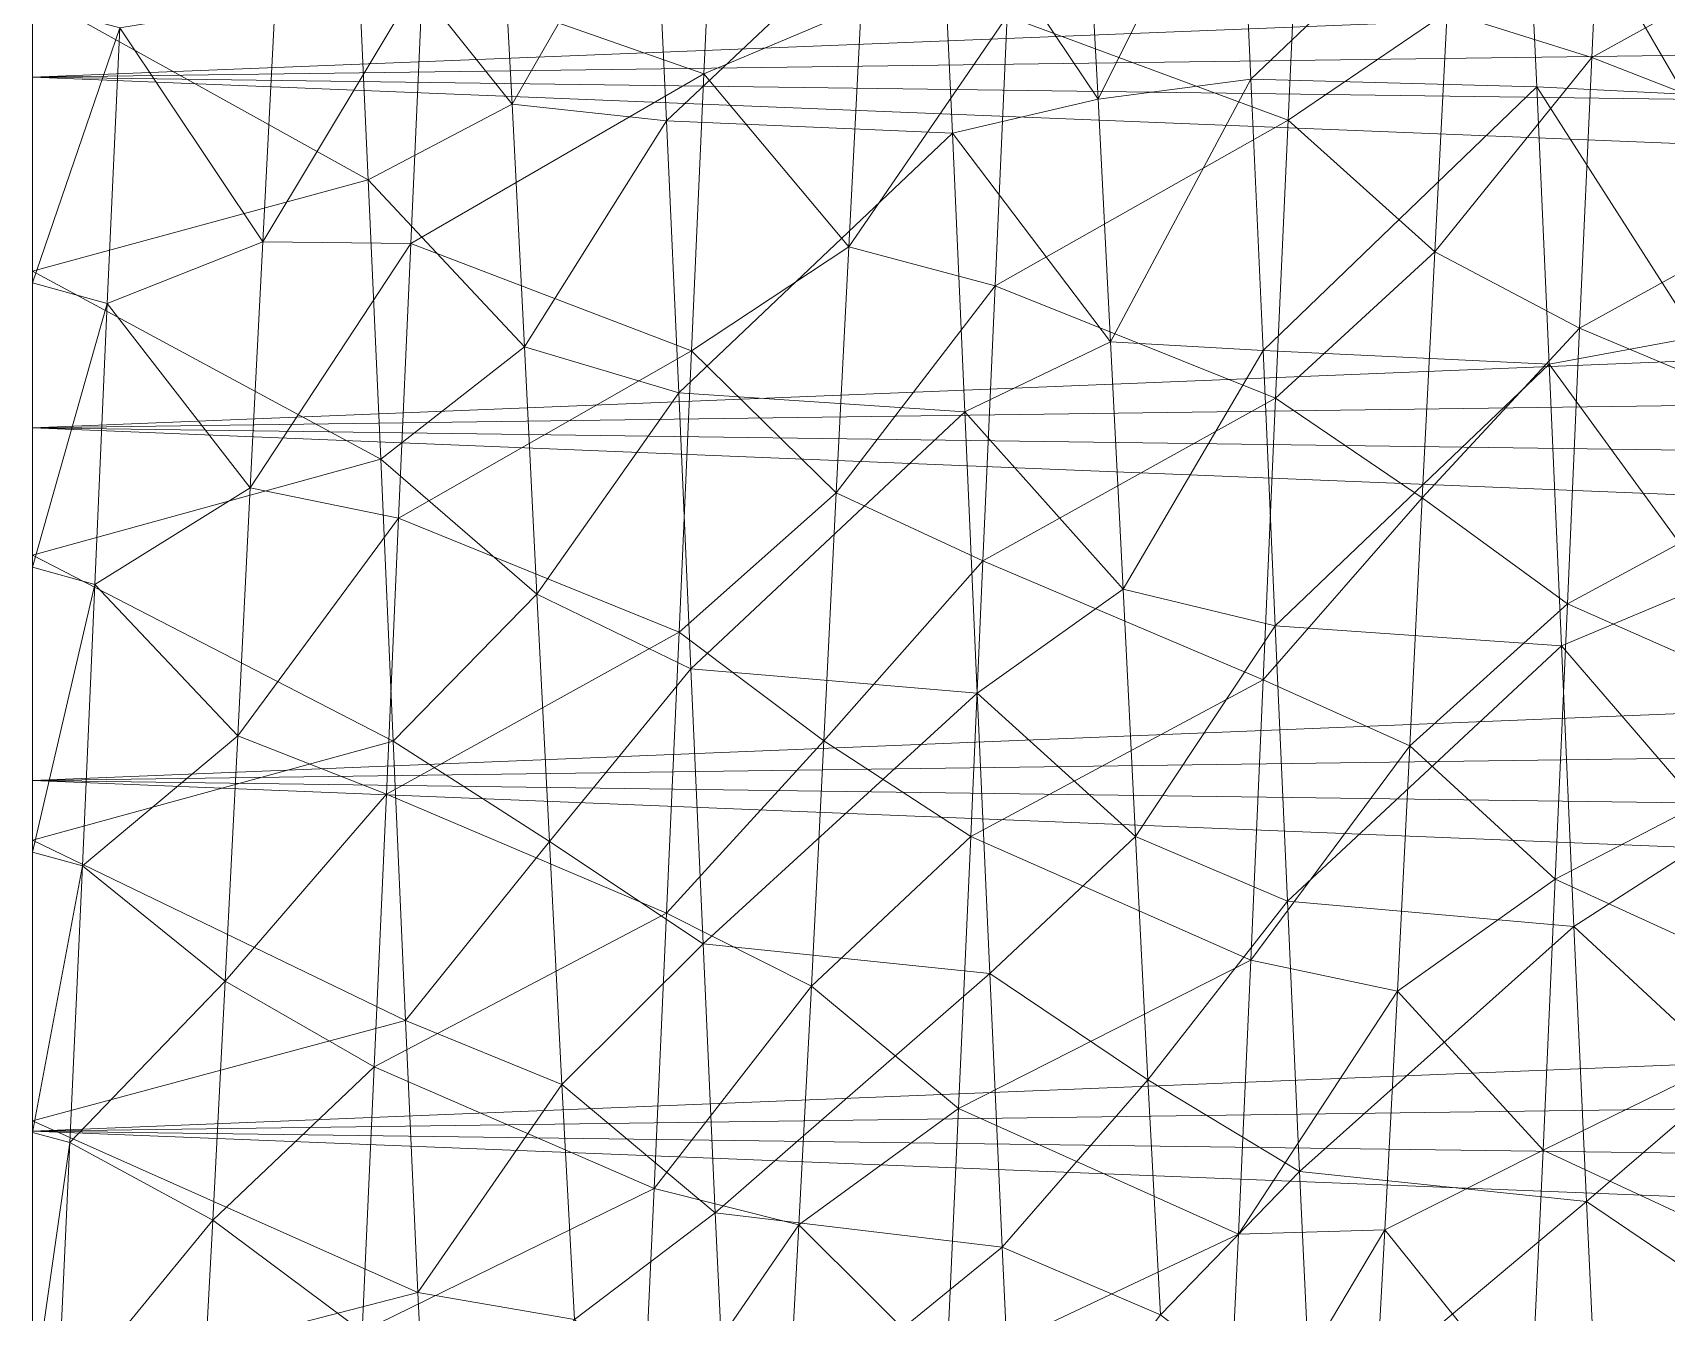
# Model space of a CAD drawing. Header units: millimetres. Extents: x -104 to 115, y -53 to 68.
# Drawn here: x -104.18 to -90.43, y 1.83 to 12.61 of the extents above; entities that cross this region are included whole.
import ezdxf

# ---------------------------------------------------------------- set-up
doc = ezdxf.new("R2010")
doc.units = ezdxf.units.MM

msp = doc.modelspace()

# ---------------------------------------------------------------- linework, layer by layer
at = {"color": 7, "lineweight": 0}
for points in [[(-104.18, 12.23, -0.361), (-104.18, 10.498, -9.804), (-104.18, 15.13, -1), (-104.18, 12.23, -0.361)], [(-104.18, 15.13, -1), (-104.18, 10.498, -9.804), (-104.18, 12.841, -10.328), (-104.18, 15.13, -1)], [(-104.18, 15.13, -53.847), (-104.18, 12.938, -44.49), (-104.18, 10.597, -45.027), (-104.18, 15.13, -53.847)], [(-104.18, 15.13, -53.847), (-104.18, 10.597, -45.027), (-104.18, 12.23, -54.485), (-104.18, 15.13, -53.847)], [(-104.18, 15.13, -1), (-49.333, 14.412, -0.811), (-104.18, 12.23, -0.361), (-104.18, 15.13, -1)], [(-104.18, 12.23, -54.485), (-49.333, 12.961, -54.355), (-104.18, 15.13, -53.847), (-104.18, 12.23, -54.485)], [(-90.951, 14.597, -10.948), (-92.27, 12.777, -12.608), (-91.053, 12.395, -10.202), (-90.951, 14.597, -10.948)], [(-88.587, 13.76, -10.626), (-90.951, 14.597, -10.948), (-91.053, 12.395, -10.202), (-88.587, 13.76, -10.626)], [(-98.424, 14.511, -10.913), (-100.894, 13.089, -10.403), (-98.529, 12.259, -10.167), (-98.424, 14.511, -10.913)], [(-98.529, 12.259, -10.167), (-97.204, 12.818, -12.622), (-98.424, 14.511, -10.913), (-98.529, 12.259, -10.167)], [(-104.18, 12.23, -0.361), (-49.333, 14.412, -0.811), (-49.333, 11.495, -0.251), (-104.18, 12.23, -0.361)], [(-94.026, 14.424, -43.969), (-95.21, 12.045, -42.465), (-95.315, 14.011, -41.765), (-94.026, 14.424, -43.969)], [(-93.923, 12.215, -44.691), (-95.21, 12.045, -42.465), (-94.026, 14.424, -43.969), (-93.923, 12.215, -44.691)], [(-91.622, 14.406, -43.977), (-93.923, 12.215, -44.691), (-94.026, 14.424, -43.969), (-91.622, 14.406, -43.977)], [(-91.517, 12.149, -44.708), (-93.923, 12.215, -44.691), (-91.622, 14.406, -43.977), (-91.517, 12.149, -44.708)], [(-91.622, 14.406, -43.977), (-90.38, 14.05, -41.748), (-90.275, 12.086, -42.454), (-91.622, 14.406, -43.977)], [(-91.622, 14.406, -43.977), (-90.275, 12.086, -42.454), (-91.517, 12.149, -44.708), (-91.622, 14.406, -43.977)], [(-98.946, 14.087, -44.1), (-100.144, 12.003, -42.477), (-100.249, 13.972, -41.782), (-98.946, 14.087, -44.1)], [(-98.844, 11.864, -44.777), (-100.144, 12.003, -42.477), (-98.946, 14.087, -44.1), (-98.844, 11.864, -44.777)], [(-96.541, 14.031, -44.122), (-98.844, 11.864, -44.777), (-98.946, 14.087, -44.1), (-96.541, 14.031, -44.122)], [(-96.436, 11.758, -44.802), (-98.844, 11.864, -44.777), (-96.541, 14.031, -44.122), (-96.436, 11.758, -44.802)], [(-96.541, 14.031, -44.122), (-95.315, 14.011, -41.765), (-95.21, 12.045, -42.465), (-96.541, 14.031, -44.122)], [(-96.541, 14.031, -44.122), (-95.21, 12.045, -42.465), (-96.436, 11.758, -44.802), (-96.541, 14.031, -44.122)], [(-93.506, 14.137, -10.765), (-95.974, 12.743, -10.299), (-93.61, 11.869, -10.07), (-93.506, 14.137, -10.765)], [(-93.61, 11.869, -10.07), (-92.27, 12.777, -12.608), (-93.506, 14.137, -10.765), (-93.61, 11.869, -10.07)], [(-101.459, 13.652, -44.258), (-100.249, 13.972, -41.782), (-100.144, 12.003, -42.477), (-101.459, 13.652, -44.258)], [(-88.587, 13.76, -10.626), (-91.053, 12.395, -10.202), (-88.692, 11.476, -9.983), (-88.587, 13.76, -10.626)], [(-101.354, 11.365, -44.887), (-104.18, 12.938, -44.49), (-101.459, 13.652, -44.258), (-101.354, 11.365, -44.887)], [(-101.459, 13.652, -44.258), (-100.144, 12.003, -42.477), (-101.354, 11.365, -44.887), (-101.459, 13.652, -44.258)], [(-100.894, 13.089, -10.403), (-102.138, 12.858, -12.635), (-102.243, 10.843, -12.092), (-100.894, 13.089, -10.403)], [(-100.894, 13.089, -10.403), (-102.243, 10.843, -12.092), (-100.996, 10.829, -9.859), (-100.894, 13.089, -10.403)], [(-98.529, 12.259, -10.167), (-100.894, 13.089, -10.403), (-100.996, 10.829, -9.859), (-98.529, 12.259, -10.167)], [(-104.18, 12.23, -54.485), (-49.333, 10.019, -54.756), (-49.333, 12.961, -54.355), (-104.18, 12.23, -54.485)], [(-101.354, 11.365, -44.887), (-104.18, 10.597, -45.027), (-104.18, 12.938, -44.49), (-101.354, 11.365, -44.887)], [(-103.447, 12.647, -10.272), (-104.18, 12.841, -10.328), (-104.18, 10.498, -9.804), (-103.447, 12.647, -10.272)], [(-103.447, 12.647, -10.272), (-102.243, 10.843, -12.092), (-102.138, 12.858, -12.635), (-103.447, 12.647, -10.272)], [(-98.529, 12.259, -10.167), (-97.309, 10.801, -12.084), (-97.204, 12.818, -12.622), (-98.529, 12.259, -10.167)], [(-95.974, 12.743, -10.299), (-97.204, 12.818, -12.622), (-97.309, 10.801, -12.084), (-95.974, 12.743, -10.299)], [(-95.974, 12.743, -10.299), (-97.309, 10.801, -12.084), (-96.076, 10.473, -9.801), (-95.974, 12.743, -10.299)], [(-93.61, 11.869, -10.07), (-95.974, 12.743, -10.299), (-96.076, 10.473, -9.801), (-93.61, 11.869, -10.07)], [(-93.61, 11.869, -10.07), (-92.375, 10.759, -12.076), (-92.27, 12.777, -12.608), (-93.61, 11.869, -10.07)], [(-91.053, 12.395, -10.202), (-92.27, 12.777, -12.608), (-92.375, 10.759, -12.076), (-91.053, 12.395, -10.202)], [(-103.447, 12.647, -10.272), (-104.18, 10.498, -9.804), (-103.552, 10.326, -9.779), (-103.447, 12.647, -10.272)], [(-103.552, 10.326, -9.779), (-102.243, 10.843, -12.092), (-103.447, 12.647, -10.272), (-103.552, 10.326, -9.779)], [(-91.053, 12.395, -10.202), (-92.375, 10.759, -12.076), (-91.156, 10.116, -9.75), (-91.053, 12.395, -10.202)], [(-88.692, 11.476, -9.983), (-91.053, 12.395, -10.202), (-91.156, 10.116, -9.75), (-88.692, 11.476, -9.983)], [(-98.529, 12.259, -10.167), (-100.996, 10.829, -9.859), (-98.634, 9.927, -9.726), (-98.529, 12.259, -10.167)], [(-98.634, 9.927, -9.726), (-97.309, 10.801, -12.084), (-98.529, 12.259, -10.167), (-98.634, 9.927, -9.726)], [(-104.18, 9.278, -0.04), (-104.18, 10.498, -9.804), (-104.18, 12.23, -0.361), (-104.18, 9.278, -0.04)], [(-104.18, 12.23, -54.485), (-104.18, 10.597, -45.027), (-104.18, 9.278, -54.806), (-104.18, 12.23, -54.485)], [(-104.18, 12.23, -0.361), (-49.333, 11.495, -0.251), (-104.18, 9.278, -0.04), (-104.18, 12.23, -0.361)], [(-104.18, 9.278, -54.806), (-49.333, 10.019, -54.756), (-104.18, 12.23, -54.485), (-104.18, 9.278, -54.806)], [(-93.923, 12.215, -44.691), (-95.105, 10.003, -42.898), (-95.21, 12.045, -42.465), (-93.923, 12.215, -44.691)], [(-93.821, 9.93, -45.12), (-95.105, 10.003, -42.898), (-93.923, 12.215, -44.691), (-93.821, 9.93, -45.12)], [(-91.517, 12.149, -44.708), (-93.821, 9.93, -45.12), (-93.923, 12.215, -44.691), (-91.517, 12.149, -44.708)], [(-91.413, 9.814, -45.134), (-93.821, 9.93, -45.12), (-91.517, 12.149, -44.708), (-91.413, 9.814, -45.134)], [(-91.517, 12.149, -44.708), (-90.275, 12.086, -42.454), (-90.17, 10.045, -42.892), (-91.517, 12.149, -44.708)], [(-91.517, 12.149, -44.708), (-90.17, 10.045, -42.892), (-91.413, 9.814, -45.134), (-91.517, 12.149, -44.708)], [(-101.354, 11.365, -44.887), (-100.144, 12.003, -42.477), (-100.039, 9.96, -42.904), (-101.354, 11.365, -44.887)], [(-98.844, 11.864, -44.777), (-100.039, 9.96, -42.904), (-100.144, 12.003, -42.477), (-98.844, 11.864, -44.777)], [(-96.436, 11.758, -44.802), (-95.21, 12.045, -42.465), (-95.105, 10.003, -42.898), (-96.436, 11.758, -44.802)], [(-98.741, 9.572, -45.16), (-100.039, 9.96, -42.904), (-98.844, 11.864, -44.777), (-98.741, 9.572, -45.16)], [(-96.436, 11.758, -44.802), (-98.741, 9.572, -45.16), (-98.844, 11.864, -44.777), (-96.436, 11.758, -44.802)], [(-93.61, 11.869, -10.07), (-96.076, 10.473, -9.801), (-93.715, 9.528, -9.683), (-93.61, 11.869, -10.07)], [(-93.715, 9.528, -9.683), (-92.375, 10.759, -12.076), (-93.61, 11.869, -10.07), (-93.715, 9.528, -9.683)], [(-96.331, 9.414, -45.175), (-98.741, 9.572, -45.16), (-96.436, 11.758, -44.802), (-96.331, 9.414, -45.175)], [(-96.436, 11.758, -44.802), (-95.105, 10.003, -42.898), (-96.331, 9.414, -45.175), (-96.436, 11.758, -44.802)], [(-104.18, 9.278, -0.04), (-49.333, 11.495, -0.251), (-49.333, 8.536, -0.01), (-104.18, 9.278, -0.04)], [(-88.692, 11.476, -9.983), (-91.156, 10.116, -9.75), (-88.797, 9.127, -9.648), (-88.692, 11.476, -9.983)], [(-101.25, 9.014, -45.207), (-104.18, 10.597, -45.027), (-101.354, 11.365, -44.887), (-101.25, 9.014, -45.207)], [(-101.354, 11.365, -44.887), (-100.039, 9.96, -42.904), (-101.25, 9.014, -45.207), (-101.354, 11.365, -44.887)], [(-103.552, 10.326, -9.779), (-102.348, 8.773, -11.823), (-102.243, 10.843, -12.092), (-103.552, 10.326, -9.779)], [(-100.996, 10.829, -9.859), (-102.243, 10.843, -12.092), (-102.348, 8.773, -11.823), (-100.996, 10.829, -9.859)], [(-100.996, 10.829, -9.859), (-102.348, 8.773, -11.823), (-101.099, 8.518, -9.613), (-100.996, 10.829, -9.859)], [(-98.634, 9.927, -9.726), (-100.996, 10.829, -9.859), (-101.099, 8.518, -9.613), (-98.634, 9.927, -9.726)], [(-98.634, 9.927, -9.726), (-97.414, 8.731, -11.82), (-97.309, 10.801, -12.084), (-98.634, 9.927, -9.726)], [(-96.076, 10.473, -9.801), (-97.309, 10.801, -12.084), (-97.414, 8.731, -11.82), (-96.076, 10.473, -9.801)], [(-93.715, 9.528, -9.683), (-92.48, 8.688, -11.818), (-92.375, 10.759, -12.076), (-93.715, 9.528, -9.683)], [(-91.156, 10.116, -9.75), (-92.375, 10.759, -12.076), (-92.48, 8.688, -11.818), (-91.156, 10.116, -9.75)], [(-104.18, 9.278, -54.806), (-104.18, 10.597, -45.027), (-104.18, 8.205, -45.244), (-104.18, 9.278, -54.806)], [(-101.25, 9.014, -45.207), (-104.18, 8.205, -45.244), (-104.18, 10.597, -45.027), (-101.25, 9.014, -45.207)], [(-104.18, 9.278, -0.04), (-104.18, 8.105, -9.601), (-104.18, 10.498, -9.804), (-104.18, 9.278, -0.04)], [(-103.552, 10.326, -9.779), (-104.18, 10.498, -9.804), (-104.18, 8.105, -9.601), (-103.552, 10.326, -9.779)], [(-96.076, 10.473, -9.801), (-97.414, 8.731, -11.82), (-96.179, 8.157, -9.602), (-96.076, 10.473, -9.801)], [(-93.715, 9.528, -9.683), (-96.076, 10.473, -9.801), (-96.179, 8.157, -9.602), (-93.715, 9.528, -9.683)], [(-103.552, 10.326, -9.779), (-104.18, 8.105, -9.601), (-103.657, 7.96, -9.599), (-103.552, 10.326, -9.779)], [(-103.657, 7.96, -9.599), (-102.348, 8.773, -11.823), (-103.552, 10.326, -9.779), (-103.657, 7.96, -9.599)], [(-91.156, 10.116, -9.75), (-92.48, 8.688, -11.818), (-91.258, 7.797, -9.598), (-91.156, 10.116, -9.75)], [(-91.413, 9.814, -45.134), (-90.17, 10.045, -42.892), (-90.066, 7.964, -43.054), (-91.413, 9.814, -45.134)], [(-88.797, 9.127, -9.648), (-91.156, 10.116, -9.75), (-91.258, 7.797, -9.598), (-88.797, 9.127, -9.648)], [(-104.18, 9.278, -54.806), (-49.333, 7.051, -54.837), (-49.333, 10.019, -54.756), (-104.18, 9.278, -54.806)], [(-101.25, 9.014, -45.207), (-100.039, 9.96, -42.904), (-99.934, 7.879, -43.054), (-101.25, 9.014, -45.207)], [(-98.634, 9.927, -9.726), (-101.099, 8.518, -9.613), (-98.738, 7.558, -9.6), (-98.634, 9.927, -9.726)], [(-98.741, 9.572, -45.16), (-99.934, 7.879, -43.054), (-100.039, 9.96, -42.904), (-98.741, 9.572, -45.16)], [(-98.738, 7.558, -9.6), (-97.414, 8.731, -11.82), (-98.634, 9.927, -9.726), (-98.738, 7.558, -9.6)], [(-96.331, 9.414, -45.175), (-95.105, 10.003, -42.898), (-95, 7.921, -43.054), (-96.331, 9.414, -45.175)], [(-93.821, 9.93, -45.12), (-95, 7.921, -43.054), (-95.105, 10.003, -42.898), (-93.821, 9.93, -45.12)], [(-93.718, 7.61, -45.248), (-95, 7.921, -43.054), (-93.821, 9.93, -45.12), (-93.718, 7.61, -45.248)], [(-91.413, 9.814, -45.134), (-93.718, 7.61, -45.248), (-93.821, 9.93, -45.12), (-91.413, 9.814, -45.134)], [(-91.308, 7.444, -45.245), (-93.718, 7.61, -45.248), (-91.413, 9.814, -45.134), (-91.308, 7.444, -45.245)], [(-91.413, 9.814, -45.134), (-90.066, 7.964, -43.054), (-91.308, 7.444, -45.245), (-91.413, 9.814, -45.134)], [(-98.639, 7.249, -45.24), (-99.934, 7.879, -43.054), (-98.741, 9.572, -45.16), (-98.639, 7.249, -45.24)], [(-96.331, 9.414, -45.175), (-98.639, 7.249, -45.24), (-98.741, 9.572, -45.16), (-96.331, 9.414, -45.175)], [(-93.715, 9.528, -9.683), (-96.179, 8.157, -9.602), (-93.82, 7.156, -9.61), (-93.715, 9.528, -9.683)], [(-93.82, 7.156, -9.61), (-92.48, 8.688, -11.818), (-93.715, 9.528, -9.683), (-93.82, 7.156, -9.61)], [(-96.227, 7.043, -45.233), (-98.639, 7.249, -45.24), (-96.331, 9.414, -45.175), (-96.227, 7.043, -45.233)], [(-96.331, 9.414, -45.175), (-95, 7.921, -43.054), (-96.227, 7.043, -45.233), (-96.331, 9.414, -45.175)], [(-104.18, 6.309, -0.04), (-104.18, 8.105, -9.601), (-104.18, 9.278, -0.04), (-104.18, 6.309, -0.04)], [(-104.18, 9.278, -54.806), (-104.18, 8.205, -45.244), (-104.18, 6.309, -54.806), (-104.18, 9.278, -54.806)], [(-104.18, 9.278, -0.04), (-49.333, 8.536, -0.01), (-104.18, 6.309, -0.04), (-104.18, 9.278, -0.04)], [(-104.18, 6.309, -54.806), (-49.333, 7.051, -54.837), (-104.18, 9.278, -54.806), (-104.18, 6.309, -54.806)], [(-88.797, 9.127, -9.648), (-91.258, 7.797, -9.598), (-88.901, 6.755, -9.628), (-88.797, 9.127, -9.648)], [(-101.145, 6.641, -45.211), (-104.18, 8.205, -45.244), (-101.25, 9.014, -45.207), (-101.145, 6.641, -45.211)], [(-101.25, 9.014, -45.207), (-99.934, 7.879, -43.054), (-101.145, 6.641, -45.211), (-101.25, 9.014, -45.207)], [(-103.657, 7.96, -9.599), (-102.453, 6.686, -11.831), (-102.348, 8.773, -11.823), (-103.657, 7.96, -9.599)], [(-101.099, 8.518, -9.613), (-102.348, 8.773, -11.823), (-102.453, 6.686, -11.831), (-101.099, 8.518, -9.613)], [(-98.738, 7.558, -9.6), (-97.519, 6.643, -11.834), (-97.414, 8.731, -11.82), (-98.738, 7.558, -9.6)], [(-96.179, 8.157, -9.602), (-97.414, 8.731, -11.82), (-97.519, 6.643, -11.834), (-96.179, 8.157, -9.602)], [(-93.82, 7.156, -9.61), (-92.585, 6.601, -11.838), (-92.48, 8.688, -11.818), (-93.82, 7.156, -9.61)], [(-91.258, 7.797, -9.598), (-92.48, 8.688, -11.818), (-92.585, 6.601, -11.838), (-91.258, 7.797, -9.598)], [(-104.18, 6.309, -0.04), (-49.333, 8.536, -0.01), (-49.333, 5.568, -0.09), (-104.18, 6.309, -0.04)], [(-101.099, 8.518, -9.613), (-102.453, 6.686, -11.831), (-101.201, 6.195, -9.67), (-101.099, 8.518, -9.613)], [(-98.738, 7.558, -9.6), (-101.099, 8.518, -9.613), (-101.201, 6.195, -9.67), (-98.738, 7.558, -9.6)], [(-104.18, 6.309, -54.806), (-104.18, 8.205, -45.244), (-104.18, 5.806, -45.137), (-104.18, 6.309, -54.806)], [(-101.145, 6.641, -45.211), (-104.18, 5.806, -45.137), (-104.18, 8.205, -45.244), (-101.145, 6.641, -45.211)], [(-96.179, 8.157, -9.602), (-97.519, 6.643, -11.834), (-96.281, 5.836, -9.706), (-96.179, 8.157, -9.602)], [(-93.82, 7.156, -9.61), (-96.179, 8.157, -9.602), (-96.281, 5.836, -9.706), (-93.82, 7.156, -9.61)], [(-104.18, 6.309, -0.04), (-104.18, 5.706, -9.721), (-104.18, 8.105, -9.601), (-104.18, 6.309, -0.04)], [(-103.657, 7.96, -9.599), (-104.18, 8.105, -9.601), (-104.18, 5.706, -9.721), (-103.657, 7.96, -9.599)], [(-103.657, 7.96, -9.599), (-104.18, 5.706, -9.721), (-103.761, 5.591, -9.735), (-103.657, 7.96, -9.599)], [(-103.761, 5.591, -9.735), (-102.453, 6.686, -11.831), (-103.657, 7.96, -9.599), (-103.761, 5.591, -9.735)], [(-101.145, 6.641, -45.211), (-99.934, 7.879, -43.054), (-99.829, 5.795, -42.926), (-101.145, 6.641, -45.211)], [(-98.639, 7.249, -45.24), (-99.829, 5.795, -42.926), (-99.934, 7.879, -43.054), (-98.639, 7.249, -45.24)], [(-96.227, 7.043, -45.233), (-95, 7.921, -43.054), (-94.895, 5.838, -42.932), (-96.227, 7.043, -45.233)], [(-93.718, 7.61, -45.248), (-94.895, 5.838, -42.932), (-95, 7.921, -43.054), (-93.718, 7.61, -45.248)], [(-91.308, 7.444, -45.245), (-90.066, 7.964, -43.054), (-89.961, 5.88, -42.937), (-91.308, 7.444, -45.245)], [(-91.258, 7.797, -9.598), (-92.585, 6.601, -11.838), (-91.361, 5.477, -9.749), (-91.258, 7.797, -9.598)], [(-88.901, 6.755, -9.628), (-91.258, 7.797, -9.598), (-91.361, 5.477, -9.749), (-88.901, 6.755, -9.628)], [(-93.616, 5.292, -45.072), (-94.895, 5.838, -42.932), (-93.718, 7.61, -45.248), (-93.616, 5.292, -45.072)], [(-91.308, 7.444, -45.245), (-93.616, 5.292, -45.072), (-93.718, 7.61, -45.248), (-91.308, 7.444, -45.245)], [(-98.738, 7.558, -9.6), (-101.201, 6.195, -9.67), (-98.843, 5.193, -9.789), (-98.738, 7.558, -9.6)], [(-98.843, 5.193, -9.789), (-97.519, 6.643, -11.834), (-98.738, 7.558, -9.6), (-98.843, 5.193, -9.789)], [(-91.204, 5.081, -45.041), (-93.616, 5.292, -45.072), (-91.308, 7.444, -45.245), (-91.204, 5.081, -45.041)], [(-91.308, 7.444, -45.245), (-89.961, 5.88, -42.937), (-91.204, 5.081, -45.041), (-91.308, 7.444, -45.245)], [(-98.536, 4.935, -45.018), (-99.829, 5.795, -42.926), (-98.639, 7.249, -45.24), (-98.536, 4.935, -45.018)], [(-96.227, 7.043, -45.233), (-98.536, 4.935, -45.018), (-98.639, 7.249, -45.24), (-96.227, 7.043, -45.233)], [(-93.82, 7.156, -9.61), (-96.281, 5.836, -9.706), (-93.924, 4.796, -9.852), (-93.82, 7.156, -9.61)], [(-93.924, 4.796, -9.852), (-92.585, 6.601, -11.838), (-93.82, 7.156, -9.61), (-93.924, 4.796, -9.852)], [(-104.18, 6.309, -54.806), (-49.333, 4.091, -54.596), (-49.333, 7.051, -54.837), (-104.18, 6.309, -54.806)], [(-96.122, 4.684, -44.975), (-98.536, 4.935, -45.018), (-96.227, 7.043, -45.233), (-96.122, 4.684, -44.975)], [(-96.227, 7.043, -45.233), (-94.895, 5.838, -42.932), (-96.122, 4.684, -44.975), (-96.227, 7.043, -45.233)], [(-88.901, 6.755, -9.628), (-91.361, 5.477, -9.749), (-89.006, 4.4, -9.924), (-88.901, 6.755, -9.628)], [(-101.04, 4.289, -44.901), (-104.18, 5.806, -45.137), (-101.145, 6.641, -45.211), (-101.04, 4.289, -44.901)], [(-103.761, 5.591, -9.735), (-102.558, 4.618, -12.118), (-102.453, 6.686, -11.831), (-103.761, 5.591, -9.735)], [(-101.201, 6.195, -9.67), (-102.453, 6.686, -11.831), (-102.558, 4.618, -12.118), (-101.201, 6.195, -9.67)], [(-101.145, 6.641, -45.211), (-99.829, 5.795, -42.926), (-101.04, 4.289, -44.901), (-101.145, 6.641, -45.211)], [(-98.843, 5.193, -9.789), (-97.624, 4.577, -12.127), (-97.519, 6.643, -11.834), (-98.843, 5.193, -9.789)], [(-96.281, 5.836, -9.706), (-97.519, 6.643, -11.834), (-97.624, 4.577, -12.127), (-96.281, 5.836, -9.706)], [(-93.924, 4.796, -9.852), (-92.69, 4.535, -12.135), (-92.585, 6.601, -11.838), (-93.924, 4.796, -9.852)], [(-91.361, 5.477, -9.749), (-92.585, 6.601, -11.838), (-92.69, 4.535, -12.135), (-91.361, 5.477, -9.749)], [(-104.18, 3.357, -0.361), (-104.18, 5.706, -9.721), (-104.18, 6.309, -0.04), (-104.18, 3.357, -0.361)], [(-104.18, 6.309, -54.806), (-104.18, 5.806, -45.137), (-104.18, 3.357, -54.485), (-104.18, 6.309, -54.806)], [(-104.18, 6.309, -0.04), (-49.333, 5.568, -0.09), (-104.18, 3.357, -0.361), (-104.18, 6.309, -0.04)], [(-104.18, 3.357, -54.485), (-49.333, 4.091, -54.596), (-104.18, 6.309, -54.806), (-104.18, 3.357, -54.485)], [(-101.201, 6.195, -9.67), (-102.558, 4.618, -12.118), (-101.304, 3.899, -10.029), (-101.201, 6.195, -9.67)], [(-98.843, 5.193, -9.789), (-101.201, 6.195, -9.67), (-101.304, 3.899, -10.029), (-98.843, 5.193, -9.789)], [(-104.18, 3.357, -54.485), (-104.18, 5.806, -45.137), (-104.18, 3.443, -44.71), (-104.18, 3.357, -54.485)], [(-101.04, 4.289, -44.901), (-104.18, 3.443, -44.71), (-104.18, 5.806, -45.137), (-101.04, 4.289, -44.901)], [(-101.04, 4.289, -44.901), (-99.829, 5.795, -42.926), (-99.724, 3.748, -42.522), (-101.04, 4.289, -44.901)], [(-98.536, 4.935, -45.018), (-99.724, 3.748, -42.522), (-99.829, 5.795, -42.926), (-98.536, 4.935, -45.018)], [(-96.281, 5.836, -9.706), (-97.624, 4.577, -12.127), (-96.384, 3.547, -10.111), (-96.281, 5.836, -9.706)], [(-93.924, 4.796, -9.852), (-96.281, 5.836, -9.706), (-96.384, 3.547, -10.111), (-93.924, 4.796, -9.852)], [(-96.122, 4.684, -44.975), (-94.895, 5.838, -42.932), (-94.79, 3.789, -42.533), (-96.122, 4.684, -44.975)], [(-93.616, 5.292, -45.072), (-94.79, 3.789, -42.533), (-94.895, 5.838, -42.932), (-93.616, 5.292, -45.072)], [(-91.204, 5.081, -45.041), (-89.961, 5.88, -42.937), (-89.856, 3.83, -42.544), (-91.204, 5.081, -45.041)], [(-104.18, 3.357, -0.361), (-104.18, 3.346, -10.162), (-104.18, 5.706, -9.721), (-104.18, 3.357, -0.361)], [(-103.761, 5.591, -9.735), (-104.18, 5.706, -9.721), (-104.18, 3.346, -10.162), (-103.761, 5.591, -9.735)], [(-103.761, 5.591, -9.735), (-104.18, 3.346, -10.162), (-103.866, 3.262, -10.184), (-103.761, 5.591, -9.735)], [(-104.18, 3.357, -0.361), (-49.333, 5.568, -0.09), (-49.333, 2.626, -0.491), (-104.18, 3.357, -0.361)], [(-103.866, 3.262, -10.184), (-102.558, 4.618, -12.118), (-103.761, 5.591, -9.735), (-103.866, 3.262, -10.184)], [(-91.361, 5.477, -9.749), (-92.69, 4.535, -12.135), (-91.463, 3.197, -10.201), (-91.361, 5.477, -9.749)], [(-89.006, 4.4, -9.924), (-91.361, 5.477, -9.749), (-91.463, 3.197, -10.201), (-89.006, 4.4, -9.924)], [(-93.513, 3.017, -44.597), (-94.79, 3.789, -42.533), (-93.616, 5.292, -45.072), (-93.513, 3.017, -44.597)], [(-91.204, 5.081, -45.041), (-93.513, 3.017, -44.597), (-93.616, 5.292, -45.072), (-91.204, 5.081, -45.041)], [(-98.843, 5.193, -9.789), (-101.304, 3.899, -10.029), (-98.948, 2.874, -10.29), (-98.843, 5.193, -9.789)], [(-98.948, 2.874, -10.29), (-97.624, 4.577, -12.127), (-98.843, 5.193, -9.789), (-98.948, 2.874, -10.29)], [(-91.099, 2.765, -44.524), (-93.513, 3.017, -44.597), (-91.204, 5.081, -45.041), (-91.099, 2.765, -44.524)], [(-91.204, 5.081, -45.041), (-89.856, 3.83, -42.544), (-91.099, 2.765, -44.524), (-91.204, 5.081, -45.041)], [(-98.434, 2.67, -44.496), (-99.724, 3.748, -42.522), (-98.536, 4.935, -45.018), (-98.434, 2.67, -44.496)], [(-96.122, 4.684, -44.975), (-98.434, 2.67, -44.496), (-98.536, 4.935, -45.018), (-96.122, 4.684, -44.975)], [(-96.017, 2.38, -44.407), (-98.434, 2.67, -44.496), (-96.122, 4.684, -44.975), (-96.017, 2.38, -44.407)], [(-93.924, 4.796, -9.852), (-96.384, 3.547, -10.111), (-94.029, 2.489, -10.406), (-93.924, 4.796, -9.852)], [(-96.122, 4.684, -44.975), (-94.79, 3.789, -42.533), (-96.017, 2.38, -44.407), (-96.122, 4.684, -44.975)], [(-94.029, 2.489, -10.406), (-92.69, 4.535, -12.135), (-93.924, 4.796, -9.852), (-94.029, 2.489, -10.406)], [(-103.866, 3.262, -10.184), (-102.663, 2.608, -12.677), (-102.558, 4.618, -12.118), (-103.866, 3.262, -10.184)], [(-101.304, 3.899, -10.029), (-102.558, 4.618, -12.118), (-102.663, 2.608, -12.677), (-101.304, 3.899, -10.029)], [(-98.948, 2.874, -10.29), (-97.729, 2.567, -12.691), (-97.624, 4.577, -12.127), (-98.948, 2.874, -10.29)], [(-96.384, 3.547, -10.111), (-97.624, 4.577, -12.127), (-97.729, 2.567, -12.691), (-96.384, 3.547, -10.111)], [(-94.029, 2.489, -10.406), (-92.795, 2.527, -12.706), (-92.69, 4.535, -12.135), (-94.029, 2.489, -10.406)], [(-91.463, 3.197, -10.201), (-92.69, 4.535, -12.135), (-92.795, 2.527, -12.706), (-91.463, 3.197, -10.201)], [(-100.936, 1.999, -44.28), (-104.18, 3.443, -44.71), (-101.04, 4.289, -44.901), (-100.936, 1.999, -44.28)], [(-101.04, 4.289, -44.901), (-99.724, 3.748, -42.522), (-100.936, 1.999, -44.28), (-101.04, 4.289, -44.901)], [(-89.006, 4.4, -9.924), (-91.463, 3.197, -10.201), (-89.111, 2.106, -10.53), (-89.006, 4.4, -9.924)], [(-104.18, 3.357, -54.485), (-49.333, 1.175, -54.036), (-49.333, 4.091, -54.596), (-104.18, 3.357, -54.485)], [(-101.304, 3.899, -10.029), (-102.663, 2.608, -12.677), (-101.406, 1.669, -10.683), (-101.304, 3.899, -10.029)], [(-98.948, 2.874, -10.29), (-101.304, 3.899, -10.029), (-101.406, 1.669, -10.683), (-98.948, 2.874, -10.29)], [(-100.936, 1.999, -44.28), (-99.724, 3.748, -42.522), (-99.619, 1.772, -41.848), (-100.936, 1.999, -44.28)], [(-98.434, 2.67, -44.496), (-99.619, 1.772, -41.848), (-99.724, 3.748, -42.522), (-98.434, 2.67, -44.496)], [(-96.017, 2.38, -44.407), (-94.79, 3.789, -42.533), (-94.685, 1.811, -41.865), (-96.017, 2.38, -44.407)], [(-93.513, 3.017, -44.597), (-94.685, 1.811, -41.865), (-94.79, 3.789, -42.533), (-93.513, 3.017, -44.597)], [(-91.099, 2.765, -44.524), (-89.856, 3.83, -42.544), (-89.751, 1.851, -41.881), (-91.099, 2.765, -44.524)], [(-104.18, 3.357, -54.485), (-104.18, 3.443, -44.71), (-104.18, 0.457, -53.847), (-104.18, 3.357, -54.485)], [(-104.18, 0.457, -53.847), (-104.18, 3.443, -44.71), (-104.18, 1.159, -43.968), (-104.18, 0.457, -53.847)], [(-100.936, 1.999, -44.28), (-104.18, 1.159, -43.968), (-104.18, 3.443, -44.71), (-100.936, 1.999, -44.28)], [(-96.384, 3.547, -10.111), (-97.729, 2.567, -12.691), (-96.486, 1.331, -10.811), (-96.384, 3.547, -10.111)], [(-94.029, 2.489, -10.406), (-96.384, 3.547, -10.111), (-96.486, 1.331, -10.811), (-94.029, 2.489, -10.406)], [(-104.18, 0.457, -1), (-104.18, 3.346, -10.162), (-104.18, 3.357, -0.361), (-104.18, 0.457, -1)], [(-104.18, 3.357, -0.361), (-49.333, 2.626, -0.491), (-104.18, 0.457, -1), (-104.18, 3.357, -0.361)], [(-104.18, 0.457, -53.847), (-49.333, 1.175, -54.036), (-104.18, 3.357, -54.485), (-104.18, 0.457, -53.847)], [(-104.18, 0.457, -1), (-104.18, 1.066, -10.916), (-104.18, 3.346, -10.162), (-104.18, 0.457, -1)], [(-103.866, 3.262, -10.184), (-104.18, 3.346, -10.162), (-104.18, 1.066, -10.916), (-103.866, 3.262, -10.184)], [(-103.866, 3.262, -10.184), (-104.18, 1.066, -10.916), (-103.971, 1.012, -10.938), (-103.866, 3.262, -10.184)], [(-103.971, 1.012, -10.938), (-102.663, 2.608, -12.677), (-103.866, 3.262, -10.184), (-103.971, 1.012, -10.938)], [(-91.463, 3.197, -10.201), (-92.795, 2.527, -12.706), (-91.566, 0.996, -10.945), (-91.463, 3.197, -10.201)], [(-89.111, 2.106, -10.53), (-91.463, 3.197, -10.201), (-91.566, 0.996, -10.945), (-89.111, 2.106, -10.53)], [(-93.411, 0.823, -43.829), (-94.685, 1.811, -41.865), (-93.513, 3.017, -44.597), (-93.411, 0.823, -43.829)], [(-91.099, 2.765, -44.524), (-93.411, 0.823, -43.829), (-93.513, 3.017, -44.597), (-91.099, 2.765, -44.524)], [(-98.948, 2.874, -10.29), (-101.406, 1.669, -10.683), (-99.052, 0.642, -11.096), (-98.948, 2.874, -10.29)], [(-99.052, 0.642, -11.096), (-97.729, 2.567, -12.691), (-98.948, 2.874, -10.29), (-99.052, 0.642, -11.096)], [(-90.994, 0.538, -43.705), (-93.411, 0.823, -43.829), (-91.099, 2.765, -44.524), (-90.994, 0.538, -43.705)], [(-91.099, 2.765, -44.524), (-89.751, 1.851, -41.881), (-90.994, 0.538, -43.705), (-91.099, 2.765, -44.524)], [(-98.331, 0.493, -43.685), (-99.619, 1.772, -41.848), (-98.434, 2.67, -44.496), (-98.331, 0.493, -43.685)], [(-96.017, 2.38, -44.407), (-98.331, 0.493, -43.685), (-98.434, 2.67, -44.496), (-96.017, 2.38, -44.407)], [(-103.971, 1.012, -10.938), (-102.768, 0.689, -13.5), (-102.663, 2.608, -12.677), (-103.971, 1.012, -10.938)], [(-101.406, 1.669, -10.683), (-102.663, 2.608, -12.677), (-102.768, 0.689, -13.5), (-101.406, 1.669, -10.683)], [(-99.052, 0.642, -11.096), (-97.834, 0.651, -13.519), (-97.729, 2.567, -12.691), (-99.052, 0.642, -11.096)], [(-96.486, 1.331, -10.811), (-97.729, 2.567, -12.691), (-97.834, 0.651, -13.519), (-96.486, 1.331, -10.811)], [(-94.029, 2.489, -10.406), (-96.486, 1.331, -10.811), (-94.134, 0.276, -11.261), (-94.029, 2.489, -10.406)], [(-94.134, 0.276, -11.261), (-92.9, 0.613, -13.539), (-92.795, 2.527, -12.706), (-94.134, 0.276, -11.261)], [(-94.134, 0.276, -11.261), (-92.795, 2.527, -12.706), (-94.029, 2.489, -10.406), (-94.134, 0.276, -11.261)], [(-91.566, 0.996, -10.945), (-92.795, 2.527, -12.706), (-92.9, 0.613, -13.539), (-91.566, 0.996, -10.945)], [(-95.913, 0.173, -43.537), (-98.331, 0.493, -43.685), (-96.017, 2.38, -44.407), (-95.913, 0.173, -43.537)], [(-96.017, 2.38, -44.407), (-94.685, 1.811, -41.865), (-95.913, 0.173, -43.537), (-96.017, 2.38, -44.407)], [(-100.831, -0.189, -43.361), (-104.18, 1.159, -43.968), (-100.936, 1.999, -44.28), (-100.831, -0.189, -43.361)], [(-100.936, 1.999, -44.28), (-99.619, 1.772, -41.848), (-100.831, -0.189, -43.361), (-100.936, 1.999, -44.28)]]:
    msp.add_polyline3d(points, dxfattribs=at)

doc.saveas('drawing.dxf')
